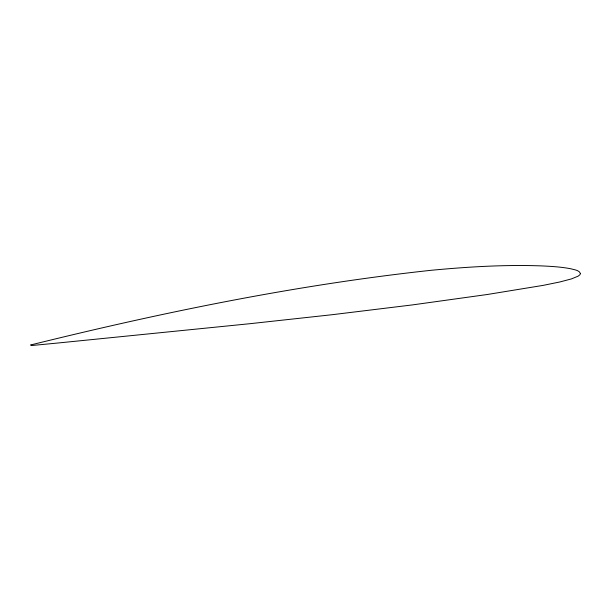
<?xml version="1.0" encoding="UTF-8"?>
<svg xmlns="http://www.w3.org/2000/svg" width="611" height="611" viewBox="0 0 611 611"><rect width="100%" height="100%" fill="white"/><g stroke="black" fill="none" stroke-linecap="round" stroke-linejoin="round"><path stroke-width="0.92" d="M580.45 273.514L579.9 274.774L578.151 276.149L571.43 278.914L559.882 281.961L543.202 285.368L487.372 294.487L412.517 304.897L332.147 314.711L250.067 323.685L57.235 343.077L31.948 345.498L30.55 344.994C162.488 312.358 296.091 284.879 431.313 270.276C468.163 266.801 505.221 264.532 542.24 265.93C551.87 266.396 561.547 266.954 571.025 268.817C574.157 269.841 579.113 269.955 580.45 273.514"/></g></svg>
